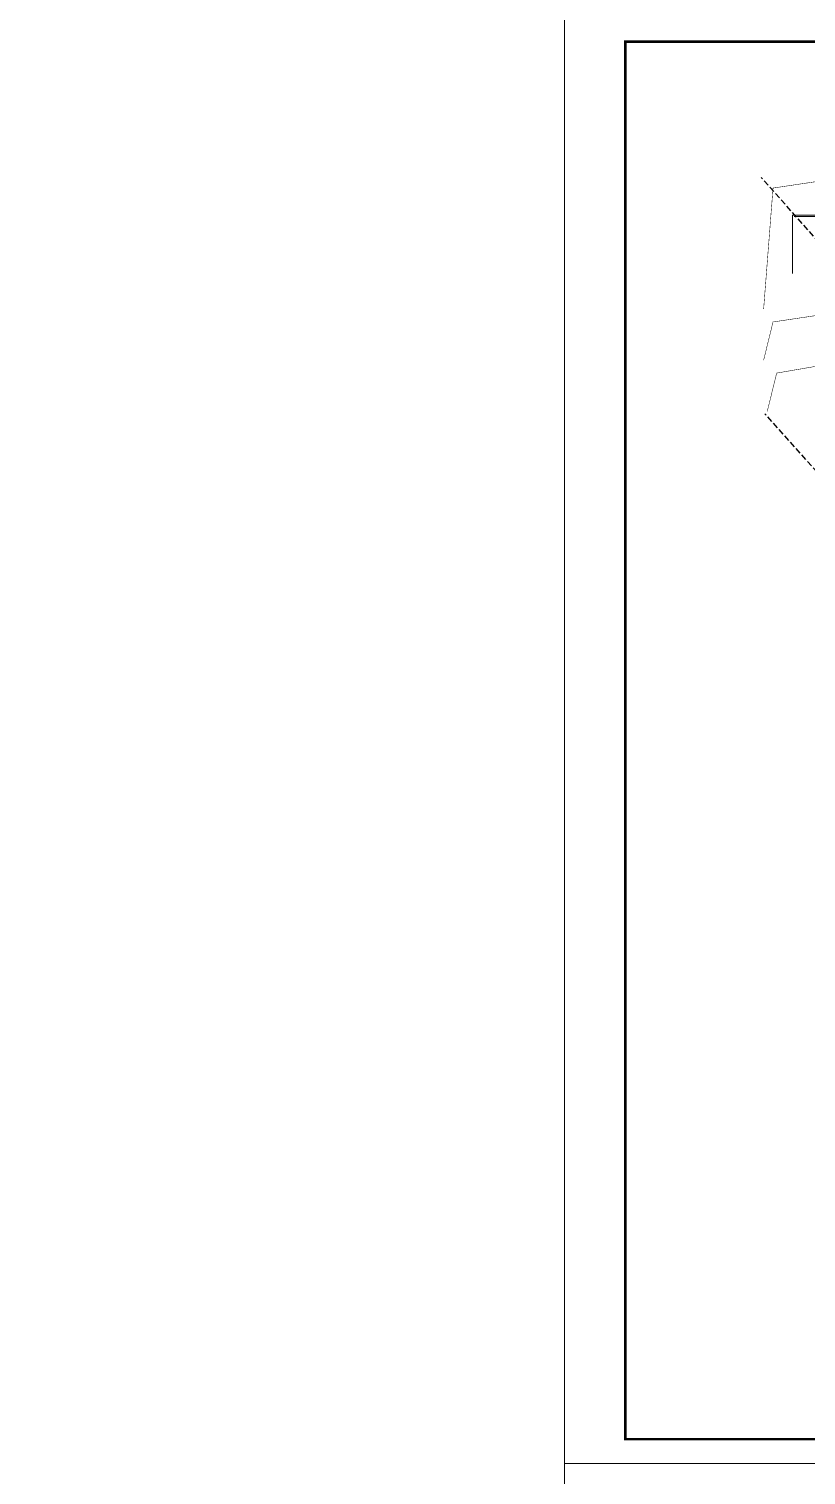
# Model space of a CAD drawing. Extents: x 2803505 to 5851001, y -1372902 to 24339.
# Drawn here: x 3220161 to 3252083, y -867929 to -808529 of the extents above; entities that cross this region are included whole.
import ezdxf
from ezdxf.xclip import XClip

# ---------------------------------------------------------------- set-up
doc = ezdxf.new("R2010")
doc.units = 0
doc.header["$LTSCALE"] = 1000
doc.header["$MEASUREMENT"] = 0
doc.header["$XCLIPFRAME"] = 2
for name, pattern in [('#P_--_20B1_001_t3$0$DASH', [0.35, 0.25, -0.1]), ('__DASH', [0.35, 0.25, -0.1]), ('DOTE', [2.4200000000000004, 2, -0.2, 0.02, -0.2]), ('HIDDEN', [0.375, 0.25, -0.125])]:
    doc.linetypes.add(name, pattern=pattern)
doc.layers.get('0').update_dxf_attribs({"linetype": 'CONTINUOUS'})
doc.layers.add('!!电气', color=1, linetype='CONTINUOUS')
doc.layers.add('审核', color=1, linetype='CONTINUOUS')
for name, color, linetype, lineweight in [('DOTE', 19, 'DOTE', 9), ('PUB_HATCH', 8, 'CONTINUOUS', 9), ('STAIR', 252, 'CONTINUOUS', 20), ('图框', 147, 'CONTINUOUS', 20), ('平面-看线', 252, 'CONTINUOUS', 15)]:
    doc.layers.add(name, color=color, linetype=linetype, lineweight=lineweight)

# ---------------------------------------------------------------- blocks, each defined once
blk = doc.blocks.new('A$C74D73064')
at = {"layer": 'DOTE', "color": 252}
blk.add_line((196116.043700602, 26519.29986870533), (-86385.24772744626, 26519.29986870522), dxfattribs=at)
blk = doc.blocks.new('A$C110D7C8B')
h = blk.add_hatch()
h.set_pattern_fill('ANSI32', color=252, scale=7, angle=135)
h.set_pattern_definition([(180, (-705542.5179923946, -984740.2321152245), (-3.552713678800501e-15, -33.33750000000001), []), (180, (-705553.6304971946, -984729.1196104245), (-3.552713678800501e-15, -33.33750000000001), [])])
h.paths.add_polyline_path([(50, -1350.000000041677), (250.0000000000582, -1350.000000041677), (249.9999999999418, -50), (50, -50)])
at = {"color": 252}
for points in [[(0, 0), (300, 0), (300, -1400.000000041677), (0, -1400.000000041677)], [(50, -50), (250, -50), (250, -1350.000000041677), (50, -1350.000000041677)]]:
    blk.add_lwpolyline(points, close=True, dxfattribs=at)
blk = doc.blocks.new('A$C028C60F5')
at = {"color": 252}
blk.add_lwpolyline([(400.0000000717118, -1.851003617048264e-07), (0, 0), (-1.851003617048264e-07, -400.0000001632143), (399.9999998866115, -400.0000003483146)], close=True, dxfattribs=at)
at = {"layer": 'PUB_HATCH', "color": 252}
blk.add_solid([(-1.851003617048264e-07, -400.0000001632143), (399.9999998866115, -400.0000003483146), (0, 0), (400.0000000717118, -1.851003617048264e-07)], dxfattribs=at)
blk = doc.blocks.new('A$C28781836')
at = {"color": 252, "const_width": 20}
for points in [[(-10119.74675783236, -5500.243901853333), (-9734.167879659159, -530.5246518856147), (-7519.74645551201, -200.2097836569883)], [(-10119.74482251349, -7600.249561245553), (-9734.163560814166, -6030.524345523096), (-7519.742136667017, -5700.209477294469)], [(-9969.746456323192, -9700.245550757623), (-9584.167872510036, -8130.523613388767), (-7669.746456337685, -7800.20874516014)]]:
    blk.add_lwpolyline(points, dxfattribs=at)
at = {"layer": 'STAIR', "color": 252, "linetype": '#P_--_20B1_001_t3$0$DASH'}
for p, q in [((-1500, 0), (-4152.000000014203, 1.047737896442413e-09)), ((-1499.999999999884, -69.99999995273538), (-4152.000000013737, -69.75341075321194)), ((-1500.000000000116, -129.9999999527354), (-4152.000000013388, -129.7534107532119)), ((-1500.000000001164, -200), (-4152.000000012922, -199.9999999989523)), ((-4111.199999980512, -260.0000000090804), (-1500.000000001164, -260.0000000224682)), ((-1500, -1500.000000031665), (-3267.999999990105, -1499.999999998952)), ((-1499.999999999884, -1569.9999999844), (-3267.999999989639, -1569.754457053379)), ((-1500.000000000116, -1629.9999999844), (-3267.999999989115, -1629.754457012867)), ((-1500.000000001164, -1700.000000031665), (-3267.999999989115, -1699.754457054427))]:
    blk.add_line(p, q, dxfattribs=at)
at = {"layer": 'STAIR', "color": 252}
for p, q in [((-5920, -259.9999999997672), (-4111.19999998057, -260.0000000090804)), ((-8869.74283019395, -1700.246588996262), (-7519.746456208813, -1700.246589469374))]:
    blk.add_line(p, q, dxfattribs=at)
at = {"layer": 'STAIR', "color": 252, "linetype": '#P_--_20B1_001_t3$0$DASH'}
blk.add_lwpolyline([(-1500, 0), (0, 0), (0, -1700.000000028405), (-1500, -1700.000000028405)], close=True, dxfattribs=at)
at = {"layer": 'STAIR', "color": 252}
blk.add_lwpolyline([(-7519.746456187801, -1640.246589469374), (-8929.755123912648, -1640.246588975191), (-8929.755124753749, -4040.246135032154)], dxfattribs=at)
at = {"layer": '审核', "color": 252, "linetype": 'HIDDEN', "ltscale": 0.2}
blk.add_line((-6119.755594726943, -200.1547837678809), (-6119.682242507813, -1500.172692473629), dxfattribs=at)
at = {"layer": '平面-看线', "color": 252}
for p, q in [((-1500.000000001164, -200), (-1500, 0)), ((-1500.000000001164, -1700.000000031665), (-1500, -1500.000000031665))]:
    blk.add_line(p, q, dxfattribs=at)
at = {"color": 252, "xscale": -1}
blk.add_blockref('A$C028C60F5', (-6219.744254106772, 999.753149292781), dxfattribs=at)
at = {"color": 252}
for name, p in [('A$C110D7C8B', (-7319.746456009045, -100.2399003441678)), ('A$C028C60F5', (-6619.744458064088, -1500.248004525783))]:
    blk.add_blockref(name, p, dxfattribs=at)
blk = doc.blocks.new('A$C7F3A17C0')
at = {"color": 251, "linetype": '__DASH', "true_color": 0x636466}
for p, q in [((22902.27094201744, 33464.56624208507), (5579.640258559957, 52818.60173579375)), ((23052.27163664997, 23764.56650227751), (5729.640953192487, 43118.60199598619))]:
    blk.add_line(p, q, dxfattribs=at)
blk.add_blockref('A$C28781836', (15799.38740952499, 52918.84754674346))
ref = blk.add_blockref('A$C74D73064', (61886.2688948838, 6790.932014730526))
XClip(ref).set_block_clipping_path([(-52083.80424523528, 10173.634474907187), (1916.182622306107, 29673.634473730403)])

msp = doc.modelspace()

# ---------------------------------------------------------------- linework, layer by layer
at = {"layer": '图框'}
for points in [[(3242159.660867011, -808053.5751154525), (3326259.660867011, -808053.5751154525), (3326259.660867011, -867453.5751154525), (3242159.660867011, -867453.5751154525)], [(3242159.660867011, -867453.5751154525), (3326259.660867011, -867453.5751154525), (3326259.660867011, -926853.5751154525), (3242159.660867011, -926853.5751154525)]]:
    msp.add_lwpolyline(points, close=True, dxfattribs=at)
at = {"layer": '图框', "const_width": 100}
msp.add_lwpolyline([(3325259.660867011, -866453.5751154525), (3325259.660867011, -809053.5751154525), (3244659.660867011, -809053.5751154525), (3244659.660867011, -866453.5751154525)], close=True, dxfattribs=at)

# ---------------------------------------------------------------- block references
at = {"layer": '!!电气'}
msp.add_blockref('A$C7F3A17C0', (3244659.660867011, -867453.5751154523), dxfattribs=at)

doc.saveas('drawing.dxf')
